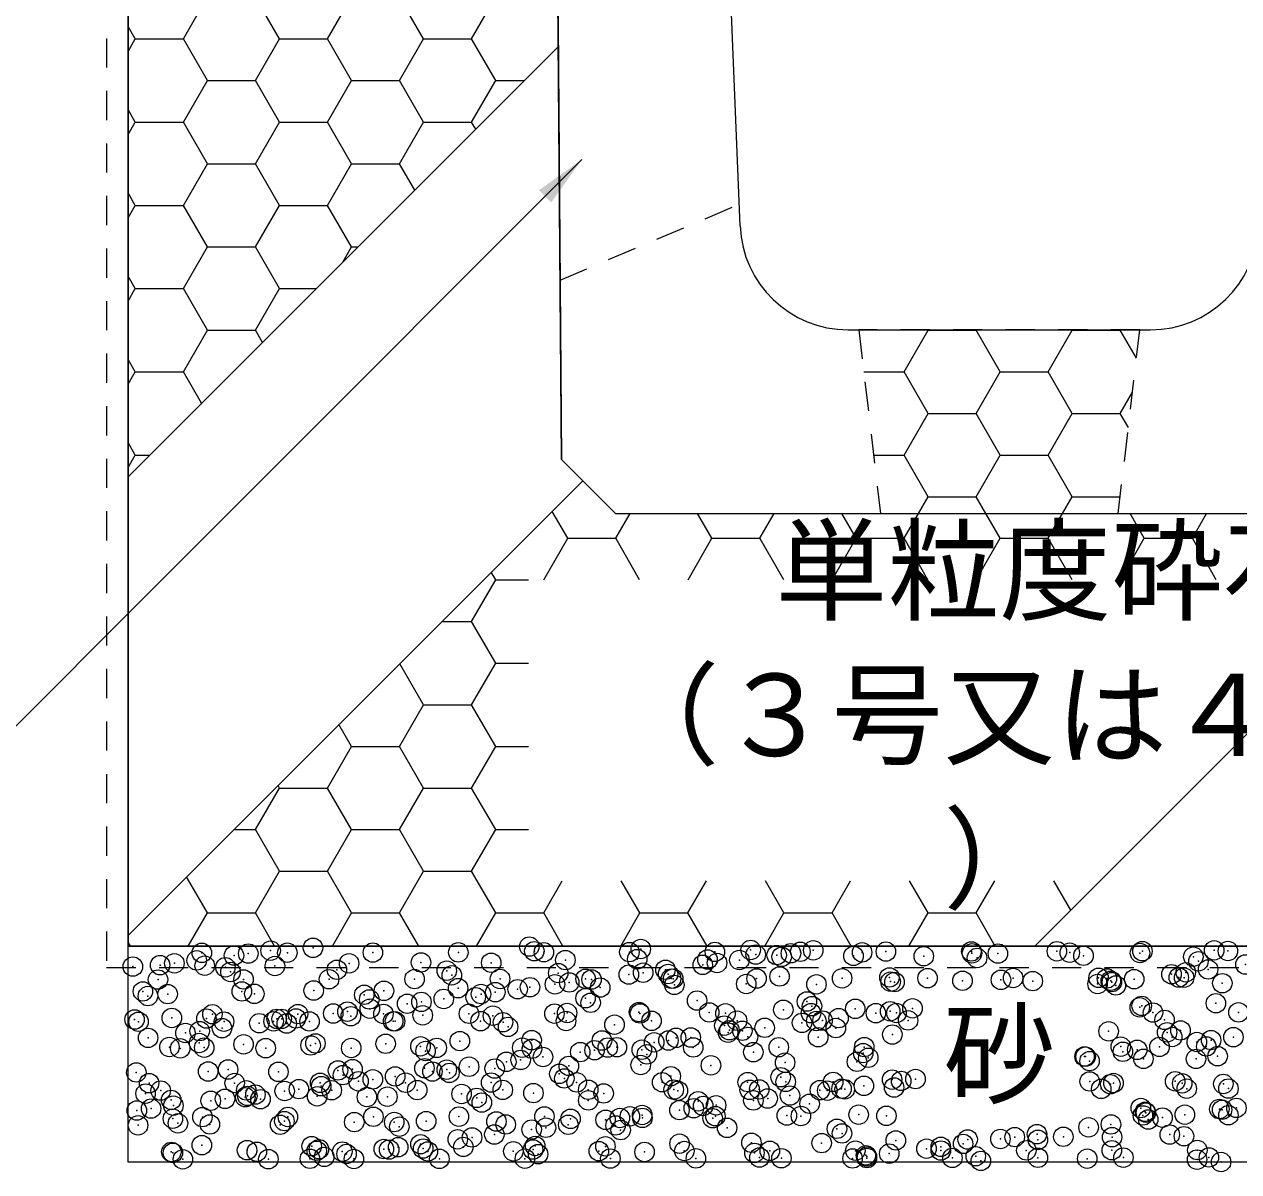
# Model space of a CAD drawing. Units: millimetres at full size; details may follow other scales. Extents: x 190759 to 276146, y -52712 to -16236.
# Drawn here: x 214204 to 214766, y -22521 to -21990 of the extents above; entities that cross this region are included whole.
import ezdxf
from ezdxf.enums import TextEntityAlignment as Align

# ---------------------------------------------------------------- set-up
doc = ezdxf.new("R2010")
doc.units = ezdxf.units.MM
doc.header["$LTSCALE"] = 18
doc.header["$PDMODE"] = 32
doc.header["$PDSIZE"] = 9
doc.linetypes.add('USER1', pattern=[1.35, 0.75, -0.6])
for name, color, linetype, lineweight in [('0_2', 7, 'Continuous', 5), ('寸法線', 7, 'Continuous', 9), ('本体', 2, 'Continuous', 13), ('補助線', 8, 'Continuous', 13), ('ﾊｯﾁﾝｸﾞ', 7, 'Continuous', 5)]:
    doc.layers.add(name, color=color, linetype=linetype, lineweight=lineweight)
doc.styles.add('ＭＳ ゴシック', font='')
doc.styles.get('ＭＳ ゴシック').set_extended_font_data('MS Gothic')

# ---------------------------------------------------------------- blocks, each defined once
blk = doc.blocks.new('filled_arrow')
at = {"color": 0, "linetype": 'Continuous', "lineweight": -2}
blk.add_solid([(7.5, 1.25), (0, 0), (7.5, -1.25)], dxfattribs=at)

msp = doc.modelspace()

# ---------------------------------------------------------------- linework, layer by layer
at = {"layer": '0_2'}
for p, q in [((214611.14, -22150.72), (214622.25, -22131.47)), ((214622.25, -22131.47), (214622.13, -22131.27)), ((214622.25, -22131.47), (214644.48, -22131.47)), ((214644.48, -22131.47), (214644.59, -22131.27)), ((214655.59, -22150.72), (214644.48, -22131.47)), ((214677.81, -22150.72), (214688.93, -22131.47)), ((214688.93, -22131.47), (214688.81, -22131.27)), ((214688.93, -22131.47), (214711.15, -22131.47)), ((214711.15, -22131.47), (214711.27, -22131.27)), ((214718.65, -22144.46), (214711.15, -22131.47)), ((214592.49, -22150.72), (214611.14, -22150.72)), ((214622.25, -22169.97), (214611.14, -22150.72)), ((214644.48, -22169.97), (214655.59, -22150.72)), ((214655.59, -22150.72), (214677.81, -22150.72)), ((214688.93, -22169.97), (214677.81, -22150.72)), ((214711.15, -22169.97), (214716.8, -22160.18)), ((214611.14, -22189.21), (214622.25, -22169.97)), ((214622.25, -22169.97), (214644.48, -22169.97)), ((214655.59, -22189.21), (214644.48, -22169.97)), ((214677.81, -22189.21), (214688.93, -22169.97)), ((214688.93, -22169.97), (214711.15, -22169.97)), ((214714.89, -22176.44), (214711.15, -22169.97)), ((214597.02, -22189.21), (214611.14, -22189.21)), ((214622.25, -22208.46), (214611.14, -22189.21)), ((214644.48, -22208.46), (214655.59, -22189.21)), ((214655.59, -22189.21), (214677.81, -22189.21)), ((214688.93, -22208.46), (214677.81, -22189.21)), ((214617.74, -22216.27), (214622.25, -22208.46)), ((214622.25, -22208.46), (214644.48, -22208.46)), ((214648.98, -22216.27), (214644.48, -22208.46)), ((214684.42, -22216.27), (214688.93, -22208.46)), ((214688.93, -22208.46), (214711.12, -22208.46))]:
    msp.add_line(p, q, dxfattribs=at)
at = {"layer": '寸法線'}
msp.add_lwpolyline([(214462.07, -22052.6), (214150.01, -22364.67), (213763.49, -22364.67)], dxfattribs=at)
at = {"layer": '本体'}
for p, q in [((214535.28, -22083.27), (214505.2, -21331.27)), ((214452.66, -22191.22), (214447.7, -21541.27)), ((214585.24, -22131.27), (214725.16, -22131.27)), ((214477.7, -22216.27), (214452.66, -22191.23)), ((214477.7, -22216.27), (214832.7, -22216.27))]:
    msp.add_line(p, q, dxfattribs=at)
at = {"layer": '本体', "linetype": 'USER1', "lineweight": 9}
msp.add_line((214452.03, -22108.27), (214534.88, -22073.27), dxfattribs=at)
msp.add_lwpolyline([(214710.2, -22216.27), (214720.2, -22131.27), (214590.2, -22131.27), (214600.2, -22216.27)], close=True, dxfattribs=at)
at = {"layer": '本体'}
for centre, start, end in [((214585.24, -22081.27), 182.2907, 270), ((214725.16, -22081.27), 270, 357.7093)]:
    msp.add_arc(centre, 50, start, end, dxfattribs=at)
at = {"layer": '補助線'}
for p, q in [((214451.21, -22000.27), (214252.21, -22199.27)), ((215058.2, -22029.66), (214671.6, -22416.27)), ((214462.52, -22201.08), (214252.21, -22411.4))]:
    msp.add_line(p, q, dxfattribs=at)
msp.add_lwpolyline([(214448.66, -21666.31), (214452.66, -22191.22), (214477.7, -22216.27), (214832.7, -22216.27), (214857.75, -22191.23), (214861.75, -21666.31), (215058.2, -21666.31), (215058.2, -22416.27), (214252.21, -22416.27), (214252.21, -21666.31)], close=True, dxfattribs=at)
at = {"layer": 'ﾊｯﾁﾝｸﾞ'}
for p, q in [((214277.76, -21996.74), (214288.88, -21977.49)), ((214322.21, -21996.74), (214311.1, -21977.49)), ((214344.44, -21996.74), (214355.55, -21977.49)), ((214388.89, -21996.74), (214377.78, -21977.49)), ((214411.11, -21996.74), (214422.23, -21977.49)), ((214255.54, -21996.74), (214252.21, -21990.97)), ((214252.21, -22002.51), (214255.54, -21996.74)), ((214255.54, -21996.74), (214277.76, -21996.74)), ((214288.88, -22015.99), (214277.76, -21996.74)), ((214311.1, -22015.99), (214322.21, -21996.74)), ((214322.21, -21996.74), (214344.44, -21996.74)), ((214355.55, -22015.99), (214344.44, -21996.74)), ((214377.78, -22015.99), (214388.89, -21996.74)), ((214388.89, -21996.74), (214411.11, -21996.74)), ((214422.23, -22015.99), (214411.11, -21996.74)), ((214277.76, -22035.24), (214288.88, -22015.99)), ((214288.88, -22015.99), (214311.1, -22015.99)), ((214322.21, -22035.24), (214311.1, -22015.99)), ((214344.44, -22035.24), (214355.55, -22015.99)), ((214355.55, -22015.99), (214377.78, -22015.99)), ((214388.89, -22035.24), (214377.78, -22015.99)), ((214411.11, -22035.24), (214422.23, -22015.99)), ((214422.23, -22015.99), (214435.48, -22015.99)), ((214255.54, -22035.24), (214252.21, -22029.46)), ((214252.21, -22041.01), (214255.54, -22035.24)), ((214255.54, -22035.24), (214277.76, -22035.24)), ((214288.88, -22054.48), (214277.76, -22035.24)), ((214311.1, -22054.48), (214322.21, -22035.24)), ((214322.21, -22035.24), (214344.44, -22035.24)), ((214355.55, -22054.48), (214344.44, -22035.24)), ((214377.78, -22054.48), (214388.89, -22035.24)), ((214388.89, -22035.24), (214411.11, -22035.24)), ((214412.99, -22038.48), (214411.11, -22035.24)), ((214277.76, -22073.73), (214288.88, -22054.48)), ((214288.88, -22054.48), (214311.1, -22054.48)), ((214322.21, -22073.73), (214311.1, -22054.48)), ((214344.44, -22073.73), (214355.55, -22054.48)), ((214355.55, -22054.48), (214377.78, -22054.48)), ((214384.81, -22066.66), (214377.78, -22054.48)), ((214255.54, -22073.73), (214252.21, -22067.96)), ((214252.21, -22079.5), (214255.54, -22073.73)), ((214255.54, -22073.73), (214277.76, -22073.73)), ((214288.88, -22092.98), (214277.76, -22073.73)), ((214311.1, -22092.98), (214322.21, -22073.73)), ((214322.21, -22073.73), (214344.44, -22073.73)), ((214355.55, -22092.98), (214344.44, -22073.73)), ((214277.76, -22112.22), (214288.88, -22092.98)), ((214288.88, -22092.98), (214311.1, -22092.98)), ((214322.21, -22112.23), (214311.1, -22092.98)), ((214351.53, -22099.94), (214355.55, -22092.98)), ((214355.55, -22092.98), (214358.49, -22092.98)), ((214255.54, -22112.23), (214252.21, -22106.45)), ((214252.21, -22118), (214255.54, -22112.22)), ((214255.54, -22112.22), (214277.76, -22112.22)), ((214288.88, -22131.47), (214277.76, -22112.23)), ((214311.1, -22131.47), (214322.21, -22112.22)), ((214322.21, -22112.22), (214339.25, -22112.22)), ((214277.76, -22150.72), (214288.88, -22131.47)), ((214288.88, -22131.47), (214311.1, -22131.47)), ((214314.36, -22137.11), (214311.1, -22131.47)), ((214255.54, -22150.72), (214252.21, -22144.95)), ((214252.21, -22156.49), (214255.54, -22150.72)), ((214255.54, -22150.72), (214277.76, -22150.72)), ((214286.18, -22165.29), (214277.76, -22150.72)), ((214255.54, -22189.21), (214252.21, -22183.44)), ((214252.21, -22194.99), (214255.54, -22189.21)), ((214255.54, -22189.21), (214262.26, -22189.21)), ((214455.56, -22227.71), (214448.36, -22215.24)), ((214477.79, -22227.71), (214484.39, -22216.27)), ((214522.24, -22227.71), (214515.63, -22216.27)), ((214544.46, -22227.71), (214551.07, -22216.27)), ((214588.91, -22227.71), (214582.31, -22216.27)), ((214611.14, -22227.71), (214617.74, -22216.27)), ((214655.59, -22227.71), (214648.98, -22216.27)), ((214677.81, -22227.71), (214684.42, -22216.27)), ((214722.26, -22227.71), (214715.66, -22216.27)), ((214744.49, -22227.71), (214751.09, -22216.27)), ((214444.52, -22246.84), (214455.56, -22227.71)), ((214455.56, -22227.71), (214477.79, -22227.71)), ((214488.83, -22246.84), (214477.79, -22227.71)), ((214511.19, -22246.84), (214522.24, -22227.71)), ((214522.24, -22227.71), (214544.46, -22227.71)), ((214555.51, -22246.84), (214544.46, -22227.71)), ((214577.87, -22246.84), (214588.91, -22227.71)), ((214588.91, -22227.71), (214611.14, -22227.71)), ((214622.18, -22246.84), (214611.14, -22227.71)), ((214644.54, -22246.84), (214655.59, -22227.71)), ((214655.59, -22227.71), (214677.81, -22227.71)), ((214688.86, -22246.84), (214677.81, -22227.71)), ((214711.22, -22246.84), (214722.26, -22227.71)), ((214722.26, -22227.71), (214744.49, -22227.71)), ((214755.53, -22246.84), (214744.49, -22227.71)), ((214422.23, -22246.96), (214420.18, -22243.42)), ((214411.11, -22266.2), (214422.23, -22246.96)), ((214422.23, -22246.96), (214437.39, -22246.96)), ((214397.4, -22266.2), (214411.11, -22266.2)), ((214422.23, -22285.45), (214411.11, -22266.2)), ((214388.89, -22304.7), (214377.91, -22285.69)), ((214411.11, -22304.7), (214422.23, -22285.45)), ((214422.23, -22285.45), (214437.39, -22285.45)), ((214377.78, -22323.95), (214388.89, -22304.7)), ((214388.89, -22304.7), (214411.11, -22304.7)), ((214422.23, -22323.95), (214411.11, -22304.7)), ((214355.55, -22323.95), (214349.73, -22313.87)), ((214344.44, -22343.19), (214355.55, -22323.95)), ((214355.55, -22323.95), (214377.78, -22323.95)), ((214388.89, -22343.19), (214377.78, -22323.95)), ((214411.11, -22343.19), (214422.23, -22323.95)), ((214422.23, -22323.95), (214437.39, -22323.95)), ((214311.1, -22362.44), (214322.21, -22343.19)), ((214322.21, -22343.19), (214321.55, -22342.05)), ((214322.21, -22343.19), (214344.44, -22343.19)), ((214355.55, -22362.44), (214344.44, -22343.19)), ((214377.78, -22362.44), (214388.89, -22343.19)), ((214388.89, -22343.19), (214411.11, -22343.19)), ((214422.23, -22362.44), (214411.11, -22343.19)), ((214301.16, -22362.44), (214311.1, -22362.44)), ((214322.21, -22381.69), (214311.1, -22362.44)), ((214344.44, -22381.69), (214355.55, -22362.44)), ((214355.55, -22362.44), (214377.78, -22362.44)), ((214388.89, -22381.69), (214377.78, -22362.44)), ((214411.11, -22381.69), (214422.23, -22362.44)), ((214422.23, -22362.44), (214437.39, -22362.44)), ((214288.88, -22400.94), (214279.28, -22384.32)), ((214311.1, -22400.94), (214322.21, -22381.69)), ((214322.21, -22381.69), (214344.44, -22381.69)), ((214355.55, -22400.94), (214344.44, -22381.69)), ((214377.78, -22400.94), (214388.89, -22381.69)), ((214388.89, -22381.69), (214411.11, -22381.69)), ((214422.23, -22400.94), (214411.11, -22381.69)), ((214444.45, -22400.94), (214453.02, -22386.1)), ((214488.9, -22400.94), (214480.33, -22386.1)), ((214511.13, -22400.94), (214519.69, -22386.1)), ((214555.58, -22400.94), (214547.01, -22386.1)), ((214577.8, -22400.94), (214586.37, -22386.1)), ((214622.25, -22400.94), (214613.68, -22386.1)), ((214644.48, -22400.94), (214653.04, -22386.1)), ((214688.2, -22399.67), (214680.36, -22386.1)), ((214280.02, -22416.27), (214288.88, -22400.94)), ((214288.88, -22400.94), (214311.1, -22400.94)), ((214319.95, -22416.27), (214311.1, -22400.94)), ((214346.7, -22416.27), (214355.55, -22400.94)), ((214355.55, -22400.94), (214377.78, -22400.94)), ((214386.63, -22416.27), (214377.78, -22400.94)), ((214413.37, -22416.27), (214422.23, -22400.94)), ((214422.23, -22400.94), (214444.45, -22400.94)), ((214453.3, -22416.27), (214444.45, -22400.94)), ((214480.05, -22416.27), (214488.9, -22400.94)), ((214488.9, -22400.94), (214511.13, -22400.94)), ((214519.98, -22416.27), (214511.13, -22400.94)), ((214546.72, -22416.27), (214555.58, -22400.94)), ((214555.58, -22400.94), (214577.8, -22400.94)), ((214586.65, -22416.27), (214577.8, -22400.94)), ((214613.4, -22416.27), (214622.25, -22400.94)), ((214622.25, -22400.94), (214644.48, -22400.94)), ((214653.33, -22416.27), (214644.48, -22400.94)), ((214253.28, -22416.27), (214252.21, -22414.41))]:
    msp.add_line(p, q, dxfattribs=at)
at = {"layer": 'ﾊｯﾁﾝｸﾞ', "linetype": 'USER1', "lineweight": 9}
msp.add_lwpolyline([(214448.58, -21656.31), (214242.21, -21656.31), (214242.21, -22426.27), (215068.2, -22426.27), (215068.2, -21656.31), (214861.83, -21656.31)], dxfattribs=at)
at = {"layer": 'ﾊｯﾁﾝｸﾞ', "lineweight": 20}
msp.add_lwpolyline([(214448.66, -21666.31), (214252.21, -21666.31), (214252.21, -22416.27), (215058.2, -22416.27), (215058.2, -21666.31), (214861.75, -21666.31)], dxfattribs=at)
msp.add_lwpolyline([(214252.21, -22416.27), (215058.2, -22416.27), (215058.2, -22516.27), (214252.21, -22516.27)], close=True, dxfattribs=at)
at = {"layer": 'ﾊｯﾁﾝｸﾞ'}
for p in [(214337.73, -22417.1), (214437.78, -22416.52), (214489.35, -22417.64), (214283.94, -22422.9), (214286.32, -22419.42), (214301.19, -22420.63), (214307.8, -22419.76), (214318.12, -22418.4), (214325.87, -22419.35), (214365.42, -22419.28), (214404.97, -22419.2), (214440.12, -22418.66), (214444.52, -22419.13), (214454.47, -22422.76), (214484.07, -22419.06), (214487.71, -22422.34), (214520.2, -22422.5), (214523.62, -22418.99), (214534.95, -22422.74), (214540.16, -22418.08), (214542.51, -22420.22), (214552.2, -22420.47), (214554.5, -22421.26), (214558.81, -22419.6), (214563.17, -22418.92), (214569.13, -22418.24), (214587.74, -22420.84), (214591.73, -22419.2), (214602.72, -22418.84), (214620.23, -22420.99), (214642.27, -22418.77), (214642.55, -22419.63), (214644.89, -22421.78), (214654.53, -22419.76), (214681.82, -22418.7), (214687.77, -22419.33), (214694.12, -22420.76), (214720.26, -22419.49), (214721.37, -22418.63), (214744.94, -22421.19), (214747.28, -22423.34), (214754.56, -22418.25), (214760.92, -22418.56), (214254.4, -22425.77), (214267, -22425.13), (214273.61, -22424.26), (214287.64, -22425.35), (214297.21, -22426.1), (214299.56, -22428.25), (214320.13, -22425.5), (214348.78, -22427.23), (214354.43, -22424.27), (214387.68, -22423.84), (214399.6, -22427.66), (214420.16, -22424), (214451.17, -22428.79), (214490.44, -22428.6), (214500.76, -22427.24), (214518.01, -22424.97), (214524.62, -22424.1), (214741.44, -22428.43), (214751.77, -22427.08), (214769.02, -22424.8), (214266.05, -22431.77), (214305.6, -22431.7), (214345.15, -22431.63), (214384.7, -22431.56), (214401.94, -22429.81), (214424.25, -22431.49), (214449.64, -22433.97), (214456.25, -22433.1), (214463.8, -22431.41), (214466.57, -22431.74), (214483.82, -22429.47), (214501.99, -22429.22), (214503.35, -22431.34), (214504.33, -22431.37), (214504.88, -22434.25), (214538.13, -22433.82), (214542.9, -22431.27), (214553.55, -22430.34), (214570.61, -22433.98), (214582.45, -22431.2), (214604.37, -22430.78), (214604.91, -22432.74), (214606.71, -22432.93), (214622, -22431.13), (214638.16, -22432.32), (214655.94, -22431.9), (214661.55, -22431.06), (214670.65, -22432.48), (214700.65, -22433.81), (214701.1, -22430.98), (214704.95, -22431.24), (214706.76, -22432.34), (214707.26, -22432.94), (214709.1, -22434.49), (214717.58, -22431.58), (214734.83, -22429.31), (214738.19, -22430.82), (214740.65, -22430.91), (214758.33, -22433.46), (214259.04, -22437.25), (214261.38, -22439.39), (214270.52, -22438.49), (214304.82, -22437.26), (214310.6, -22438.37), (214338.06, -22436.83), (214361.42, -22438.81), (214370.55, -22436.99), (214404.85, -22435.75), (214412.99, -22439.93), (214415.45, -22438.47), (214422.06, -22437.6), (214432.39, -22436.24), (214438.09, -22435.33), (214470.58, -22435.48), (214363.76, -22440.95), (214364.02, -22445.24), (214381.27, -22442.97), (214387.88, -22442.1), (214398.2, -22440.74), (214463.81, -22440.37), (214466.15, -22442.51), (214515.38, -22441.49), (214555.3, -22445.73), (214566.19, -22441.93), (214568.54, -22444.07), (214588.54, -22445.31), (214615.03, -22445.08), (214720.15, -22444.61), (214721.06, -22443.96), (214755.36, -22442.72), (214255.2, -22450.24), (214257.03, -22451.29), (214272.43, -22449.52), (214288.44, -22449.82), (214291.22, -22447.81), (214296.58, -22451.22), (214319.51, -22451.1), (214320.93, -22449.97), (214323.25, -22449.96), (214329.83, -22449.74), (214330.77, -22447.74), (214336.13, -22451.15), (214347.08, -22447.47), (214353.69, -22446.6), (214355.23, -22448.74), (214370.32, -22447.67), (214374.81, -22451.08), (214375.68, -22451.08), (214388.48, -22448.31), (214409.87, -22447.59), (214415.23, -22451.01), (214420.96, -22448.47), (214449.42, -22447.52), (214454.78, -22450.93), (214455.27, -22447.23), (214488.51, -22446.81), (214488.97, -22447.45), (214494.33, -22450.86), (214521, -22446.97), (214528.52, -22447.38), (214533.88, -22450.79), (214568.07, -22447.31), (214570.52, -22450.94), (214573.43, -22450.72), (214580.84, -22449.58), (214598.09, -22447.31), (214604.7, -22446.44), (214607.62, -22447.23), (214612.98, -22450.65), (214726.27, -22447.02), (214731.63, -22450.43), (214765.82, -22446.95), (214278.71, -22456.47), (214285.32, -22455.6), (214295.65, -22454.24), (214312.9, -22451.97), (214325.59, -22452.1), (214425.63, -22451.51), (214427.97, -22453.66), (214477.2, -22452.64), (214528.02, -22453.07), (214529.72, -22456.31), (214530.36, -22455.22), (214536.33, -22455.44), (214546.66, -22454.08), (214563.91, -22451.81), (214579.58, -22454.2), (214705.75, -22455.71), (214732.79, -22456.19), (214738.99, -22455.29), (214261.46, -22458.74), (214285.07, -22461.1), (214305.62, -22461.73), (214336.63, -22462.22), (214338.86, -22461.3), (214371.35, -22461.46), (214387.45, -22462.66), (214405.65, -22460.22), (214438.89, -22459.8), (214471.38, -22459.95), (214495.53, -22460.81), (214502.14, -22459.94), (214505.68, -22458.72), (214512.47, -22458.58), (214538.93, -22458.29), (214571.41, -22458.45), (214605.71, -22457.21), (214735.13, -22458.34), (214746.54, -22460.65), (214753.15, -22459.78), (214763.48, -22458.42), (214271.32, -22462.96), (214276.31, -22463.58), (214287.41, -22463.25), (214315.86, -22463.5), (214355.41, -22463.43), (214389.79, -22464.81), (214394.96, -22463.36), (214434.51, -22463.29), (214439.02, -22463.78), (214444.1, -22467.58), (214461.35, -22465.31), (214467.96, -22464.44), (214474.06, -22463.22), (214478.28, -22463.08), (214489.84, -22464.22), (214492.18, -22466.37), (214513.61, -22463.15), (214541.41, -22465.34), (214553.16, -22463.07), (214592.23, -22465.78), (214592.71, -22463), (214594.57, -22467.93), (214694.61, -22467.34), (214695.11, -22467.42), (214711.36, -22462.79), (214712.36, -22465.15), (214718.97, -22464.28), (214729.29, -22462.92), (214750.91, -22462.71), (214756.16, -22467.19), (214298.46, -22473.37), (214349.28, -22473.81), (214356.03, -22473.21), (214389.28, -22472.79), (214399.59, -22473.44), (214409.91, -22472.08), (214421.76, -22472.94), (214427.16, -22469.81), (214433.77, -22468.94), (214456.07, -22471.71), (214489.31, -22471.28), (214521.8, -22471.44), (214556.1, -22470.2), (214589.34, -22469.78), (214696.95, -22469.48), (214721.86, -22468.43), (214746.18, -22468.46), (214256, -22474.71), (214289.24, -22474.29), (214321.73, -22474.45), (214351.62, -22475.95), (214358.79, -22478.81), (214365.4, -22477.94), (214375.73, -22476.58), (214380.58, -22479.47), (214392.98, -22474.31), (214400.84, -22474.93), (214420.13, -22479.4), (214451.66, -22475.37), (214454, -22477.51), (214459.68, -22479.32), (214499.23, -22479.25), (214503.23, -22476.49), (214538.78, -22479.18), (214554.05, -22476.93), (214556.39, -22479.07), (214578.33, -22479.11), (214605.61, -22478.05), (214609.8, -22478.65), (214616.41, -22477.78), (214696.98, -22478.89), (214736.53, -22478.82), (214260.28, -22484.52), (214261.93, -22479.68), (214267.29, -22483.1), (214301.48, -22479.61), (214306.84, -22483.02), (214311.1, -22484.95), (214324.61, -22483.31), (214331.22, -22482.44), (214341.03, -22479.54), (214341.54, -22481.08), (214346.39, -22482.95), (214385.94, -22482.88), (214406.45, -22484.69), (214425.49, -22482.81), (214439.69, -22484.27), (214465.04, -22482.74), (214472.18, -22484.42), (214504.58, -22482.66), (214506.48, -22483.19), (214539.73, -22482.76), (214544.13, -22482.59), (214572.21, -22482.92), (214575.61, -22483.15), (214582.23, -22482.28), (214583.68, -22482.52), (214592.55, -22480.92), (214606.51, -22481.68), (214702.33, -22482.31), (214706.55, -22480.18), (214708, -22479.61), (214739.79, -22479.76), (214741.88, -22482.23), (214758.82, -22480.05), (214761.16, -22482.19), (214272.12, -22487.43), (214273.17, -22490.08), (214290.42, -22487.81), (214297.03, -22486.94), (214306.42, -22486.2), (214307.36, -22485.58), (214313.44, -22487.1), (214339.66, -22485.77), (214362.67, -22486.08), (214372.15, -22485.93), (214413.48, -22486.51), (214415.82, -22488.66), (214465.05, -22487.64), (214515.87, -22488.07), (214518.21, -22490.22), (214524.18, -22489.92), (214541.43, -22487.65), (214548.04, -22486.78), (214558.36, -22485.42), (214567.44, -22489.2), (214256.24, -22492.31), (214262.85, -22491.44), (214272.92, -22496.1), (214286.57, -22495.38), (214326.12, -22495.31), (214365.67, -22495.23), (214405.22, -22495.16), (214444.77, -22495.09), (214456.87, -22496.18), (214479.67, -22495.78), (214484.32, -22495.02), (214489.99, -22494.42), (214490.11, -22495.75), (214507.24, -22492.15), (214513.85, -22491.28), (214522.6, -22495.91), (214523.86, -22494.95), (214556.9, -22494.67), (214563.41, -22494.88), (214590.14, -22494.25), (214602.96, -22494.8), (214720.64, -22491.19), (214721.61, -22494.59), (214722.66, -22492.9), (214722.98, -22493.34), (214730.68, -22495.62), (214741, -22494.26), (214756.96, -22491.66), (214758.25, -22491.99), (214761.16, -22494.52), (214764.86, -22491.12), (214256.8, -22499.18), (214275.26, -22498.25), (214290.04, -22498.76), (214322.53, -22498.92), (214324.49, -22497.22), (214356.83, -22497.68), (214375.31, -22497.66), (214377.65, -22499.81), (214390.08, -22497.26), (214422.56, -22497.41), (214426.87, -22498.78), (214438.87, -22501.15), (214445.48, -22500.28), (214455.81, -22498.92), (214473.06, -22496.65), (214477.69, -22499.22), (214480.03, -22501.36), (214529.26, -22500.34), (214580.08, -22500.78), (214696.49, -22500.12), (214706.82, -22498.76), (214724.07, -22496.49), (214404.69, -22505.65), (214411.3, -22504.78), (214421.62, -22503.42), (214540.53, -22507.24), (214573.01, -22507.39), (214582.42, -22502.92), (214607.31, -22506.16), (214640.56, -22505.73), (214655.69, -22505.49), (214662.31, -22504.62), (214672.63, -22503.26), (214673.05, -22505.89), (214684.8, -22504.48), (214707.35, -22504.65), (214734.03, -22503.46), (214740.59, -22504.23), (214272.19, -22511.49), (214272.92, -22511.9), (214286.31, -22508.37), (214307.22, -22510.67), (214311.74, -22511.41), (214337.13, -22508.81), (214339.47, -22510.95), (214340.46, -22510.24), (214351.29, -22511.34), (214353.25, -22512.42), (214370.5, -22510.15), (214372.95, -22510.4), (214377.11, -22509.28), (214387.44, -22507.92), (214388.7, -22509.93), (214390.84, -22511.27), (214407.25, -22509.16), (214430.39, -22511.2), (214439.51, -22510.37), (214440.49, -22508.74), (214441.85, -22512.51), (214469.94, -22511.13), (214472.98, -22508.9), (214491.08, -22511.49), (214507.28, -22507.66), (214509.49, -22511.05), (214541.9, -22511.93), (214549.04, -22510.98), (214588.59, -22510.91), (214593.47, -22513.05), (214604.26, -22512.26), (214621.51, -22509.99), (214628.12, -22509.12), (214628.14, -22510.84), (214638.44, -22507.76), (214667.68, -22510.77), (214707.23, -22510.7), (214746.78, -22510.62), (214277.54, -22514.9), (214317.09, -22514.83), (214336.32, -22514.65), (214342.93, -22513.78), (214356.64, -22514.75), (214396.19, -22514.68), (214435.74, -22514.61), (214475.29, -22514.54), (214514.84, -22514.47), (214544.24, -22514.07), (214554.39, -22514.39), (214587.32, -22514.49), (214593.93, -22513.62), (214593.94, -22514.32), (214633.49, -22514.25), (214644.29, -22513.48), (214646.63, -22515.63), (214673.04, -22514.18), (214695.85, -22514.61), (214712.59, -22514.11), (214746.67, -22515.04), (214752.14, -22514.04), (214757.76, -22516.13)]:
    msp.add_point(p, dxfattribs=at)

# ---------------------------------------------------------------- block references
at = {"layer": '寸法線', "xscale": 3.2, "yscale": 3.2, "rotation": 225}
msp.add_blockref('filled_arrow', (214462.07, -22052.6), dxfattribs=at)

# ---------------------------------------------------------------- texts
at = {"layer": '0_2', "style": 'ＭＳ ゴシック'}
for s, p in [('\u3000単粒度砕石', (214499.8, -22223.7)), ('（３号又は４号', (214473.9, -22290.37)), ('）', (214629.3, -22357.03))]:
    msp.add_text(s, height=37.98, dxfattribs=at).set_placement(p, align=Align.TOP_LEFT)
msp.add_text('砂', height=37.98, dxfattribs=at).set_placement((214655.2, -22466.27), align=Align.MIDDLE_CENTER)

doc.saveas('drawing.dxf')
